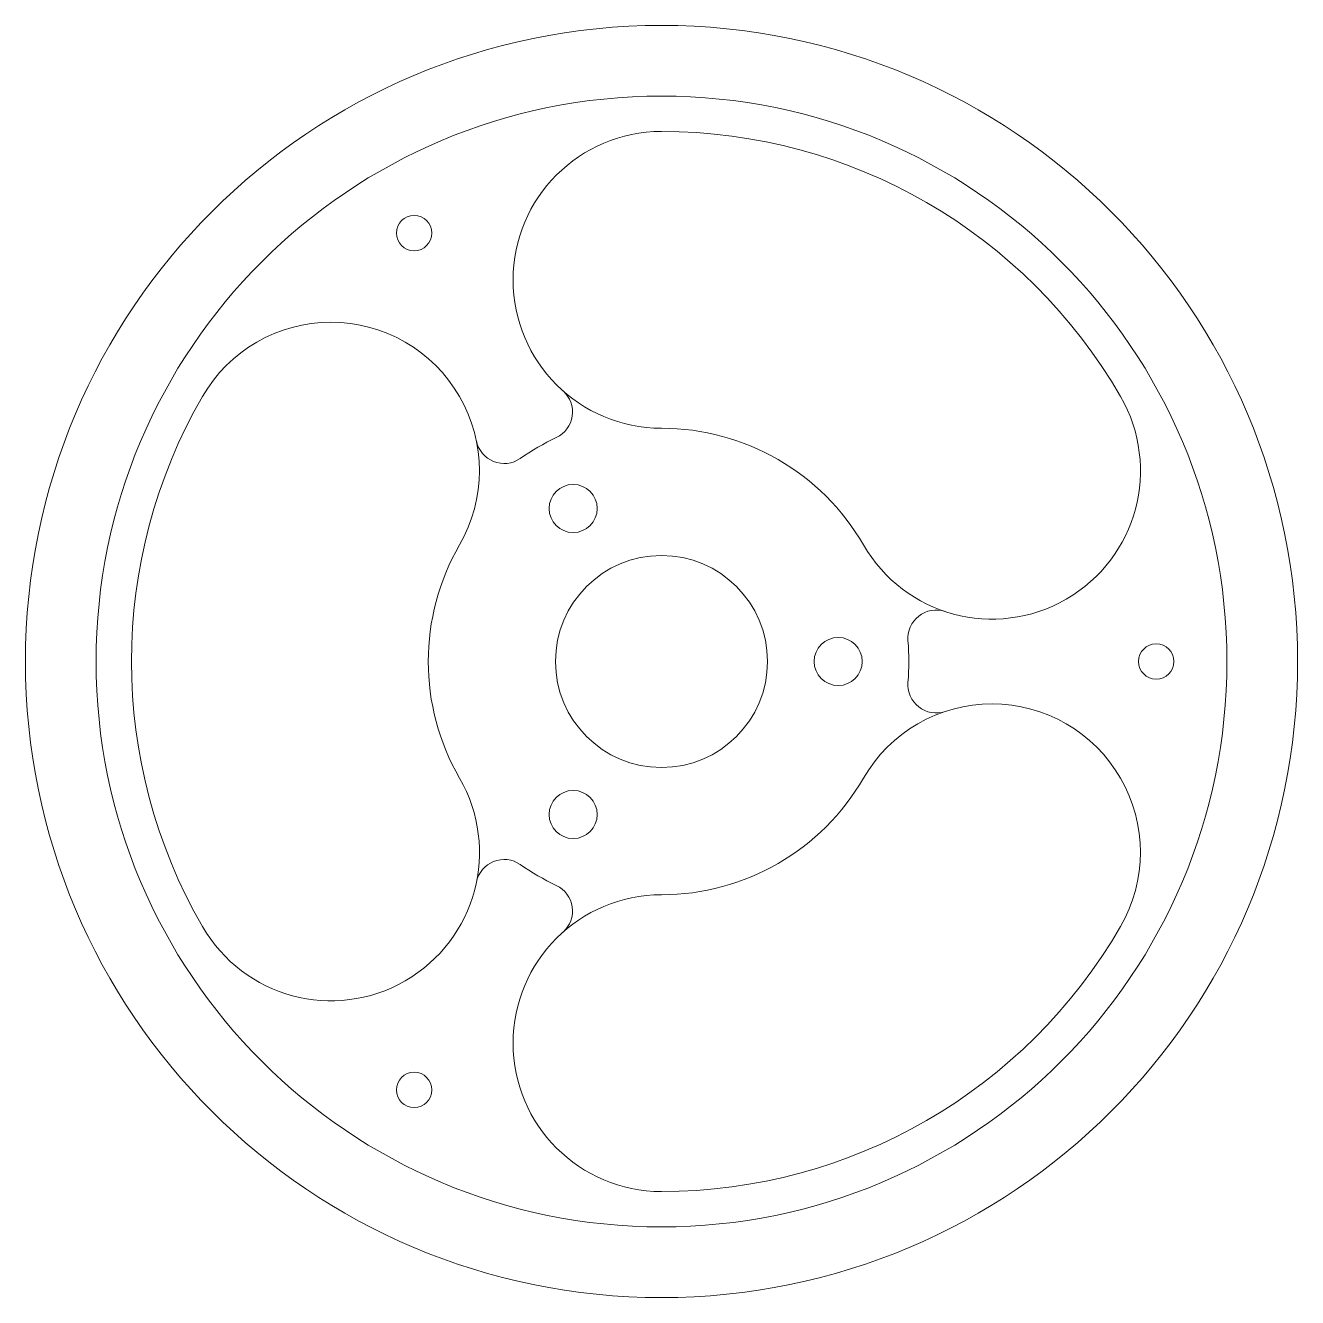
# Model space of a CAD drawing. Header units: millimetres. Extents: x 0 to 90, y 0 to 90.
import ezdxf

# ---------------------------------------------------------------- set-up
doc = ezdxf.new("R2010")
doc.units = ezdxf.units.MM

msp = doc.modelspace()

# ---------------------------------------------------------------- linework, layer by layer
at = {"color": 7, "linetype": 'Continuous', "lineweight": 15}
for centre, radius in [((45, 45), 45), ((45, 45), 40), ((27.5, 75.311), 1.25), ((38.75, 55.825), 1.7), ((45, 45), 7.5), ((57.5, 45), 1.7), ((80, 45), 1.25), ((38.75, 34.175), 1.7), ((27.5, 14.689), 1.25)]:
    msp.add_circle(centre, radius, dxfattribs=at)
for centre, radius, start, end in [((45, 72), 10.5, 90, 270), ((45, 45), 37.5, 30, 90), ((21.617, 58.5), 10.5, 330, 150), ((36.706, 62.648), 2, 295.17224, 48.43022), ((45, 45), 37.5, 150, 210), ((68.383, 58.5), 10.5, 210, 30), ((45, 45), 16.5, 30, 90), ((33.863, 61.007), 2, 191.56978, 304.82776), ((45, 45), 17.5, 115.17224, 124.82776), ((45, 45), 16.5, 150, 210), ((64.431, 46.641), 2, 71.56978, 184.82776), ((45, 45), 17.5, 355.17224, 4.82776), ((64.431, 43.359), 2, 175.17224, 288.43022), ((68.383, 31.5), 10.5, 330, 150), ((21.617, 31.5), 10.5, 210, 30), ((45, 45), 16.5, 270, 330), ((33.863, 28.993), 2, 55.17224, 168.43022), ((45, 45), 17.5, 235.17224, 244.82776), ((36.706, 27.352), 2, 311.56978, 64.82776), ((45, 18), 10.5, 90, 270), ((45, 45), 37.5, 270, 330)]:
    msp.add_arc(centre, radius, start, end, dxfattribs=at)

doc.saveas('drawing.dxf')
